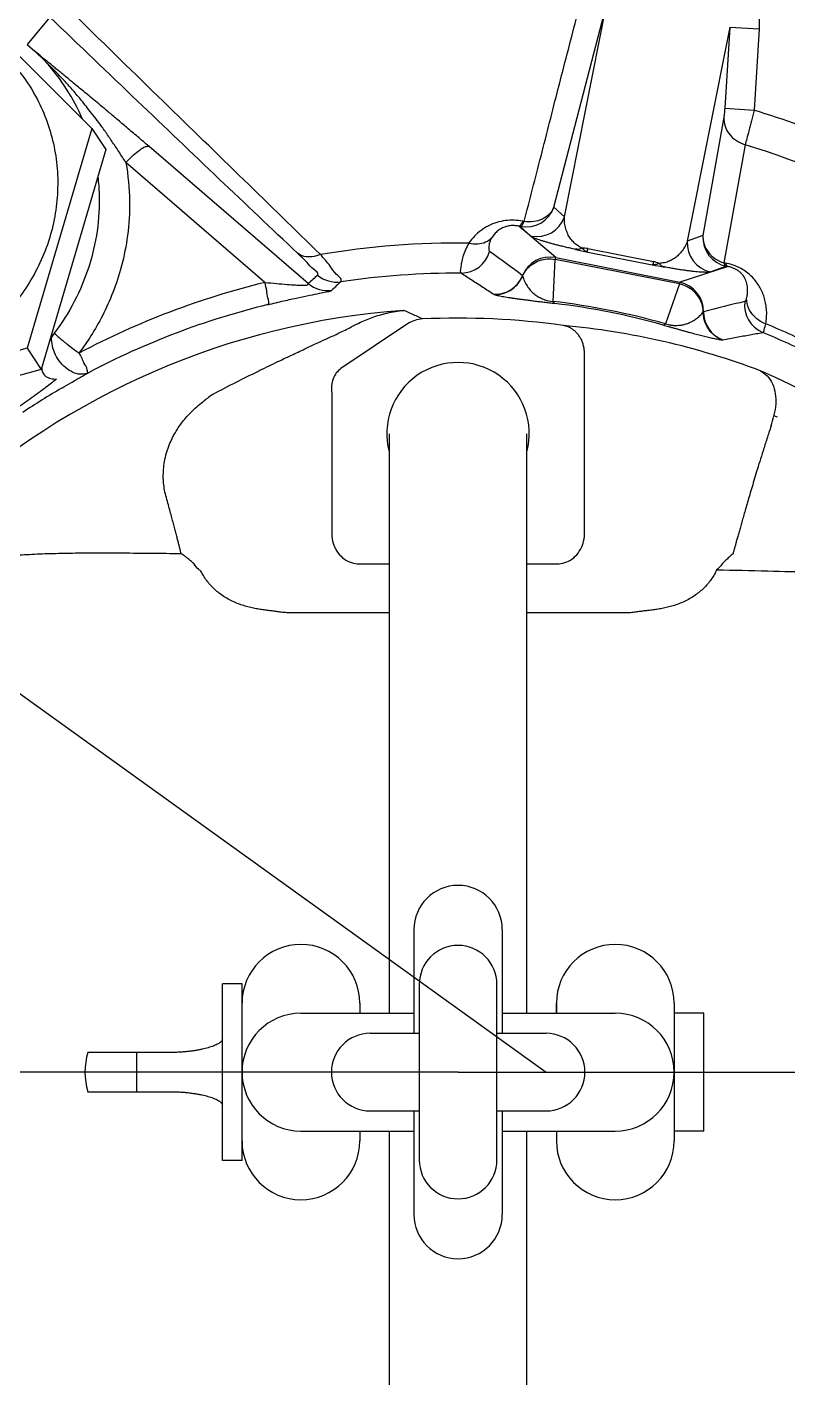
# Model space of a CAD drawing. Header units: millimetres. Extents: x 100 to 940, y 100 to 694.
# Drawn here: x 366.543 to 367.233, y 537.182 to 538.406 of the extents above; entities that cross this region are included whole.
import ezdxf

# ---------------------------------------------------------------- set-up
doc = ezdxf.new("R2010")
doc.units = ezdxf.units.MM
doc.linetypes.add('CENTER', pattern=[2, 1.25, -0.25, 0.25, -0.25])
doc.layers.add('CL', color=1, linetype='CENTER', lineweight=9)

msp = doc.modelspace()

# ---------------------------------------------------------------- linework, layer by layer
at = {"color": 2}
msp.add_line((351.3464, 548.723), (367.0138, 537.4584), dxfattribs=at)
at = {"color": 9, "linetype": 'Continuous'}
for p, q in [((366.4576, 538.4583), (366.6018, 538.3142)), ((367.0209, 538.2428), (367.0687, 538.4263)), ((367.0305, 538.234), (367.0687, 538.4263)), ((366.564, 538.415), (366.5432, 538.3902)), ((367.1804, 538.4061), (367.1418, 538.2119)), ((367.1804, 538.4061), (367.1757, 538.3324)), ((367.1804, 538.4061), (367.207, 538.4044)), ((367.207, 538.4044), (367.2023, 538.3307)), ((367.1757, 538.3324), (367.2023, 538.3307)), ((367.1749, 538.3242), (367.1559, 538.217)), ((366.6018, 538.3142), (366.5433, 538.1148)), ((366.6018, 538.3142), (366.6146, 538.295)), ((366.6146, 538.295), (366.5561, 538.0956)), ((366.7982, 538.1734), (366.6538, 538.2978)), ((367.1943, 538.2994), (367.175, 538.1923)), ((366.7589, 538.1745), (366.6328, 538.2831)), ((367.0305, 538.234), (367.0209, 538.2428)), ((366.9939, 538.2296), (366.9926, 538.2299)), ((367.0225, 538.197), (366.9891, 538.2255)), ((366.9904, 538.2252), (366.9891, 538.2255)), ((367, 538.2164), (366.9904, 538.2252)), ((367.0517, 538.2052), (367.1111, 538.1934)), ((367.1559, 538.217), (367.1418, 538.2119)), ((367.0201, 538.1573), (367.0221, 538.1954)), ((367.0221, 538.1954), (367.0225, 538.197)), ((367.1347, 538.1731), (367.0221, 538.1954)), ((367.0225, 538.197), (367.135, 538.1746)), ((367.0517, 538.202), (367.1099, 538.1905)), ((366.9924, 538.1806), (366.9925, 538.1805)), ((367.1788, 538.1888), (367.135, 538.1746)), ((367.1773, 538.1891), (367.1632, 538.184)), ((367.1764, 538.192), (367.175, 538.1923)), ((367.1788, 538.1888), (367.1773, 538.1891)), ((367.1347, 538.1731), (367.122, 538.137)), ((367.135, 538.1746), (367.1347, 538.1731)), ((366.8924, 538.1457), (366.8922, 538.1458)), ((367.1563, 538.1479), (367.1565, 538.1479)), ((366.8882, 538.1369), (366.8278, 538.0965)), ((366.5433, 538.1148), (366.3406, 538.0596)), ((366.5433, 538.1148), (366.5561, 538.0956)), ((367.0486, 537.946), (367.0486, 538.109)), ((366.5561, 538.0956), (366.3534, 538.0404)), ((366.8195, 538.0743), (366.8195, 537.946)), ((367.2204, 538.0544), (367.2202, 538.0535)), ((366.8717, 537.5119), (366.8717, 538.0373)), ((366.9964, 537.5119), (366.9964, 538.0373)), ((366.8426, 537.9194), (366.8717, 537.9194)), ((366.9964, 537.9194), (367.0255, 537.9194)), ((366.8717, 537.8749), (366.7829, 537.8749)), ((367.0852, 537.8749), (366.9964, 537.8749)), ((366.894, 537.5876), (366.894, 537.4936)), ((366.9741, 537.5876), (366.9741, 537.4936)), ((366.7381, 537.5386), (366.7203, 537.5386)), ((366.7203, 537.3783), (366.7203, 537.5386)), ((366.7381, 537.3783), (366.7381, 537.5386)), ((366.8989, 537.3787), (366.8989, 537.5381)), ((366.9692, 537.3787), (366.9692, 537.5381)), ((366.845, 537.5208), (366.845, 537.5119)), ((366.845, 537.5202), (366.845, 537.5119)), ((367.0231, 537.5119), (367.0231, 537.5208)), ((367.0231, 537.5202), (367.0231, 537.5119)), ((367.13, 537.5208), (367.13, 537.3961)), ((367.13, 537.5202), (367.13, 537.4584)), ((366.7915, 537.5119), (366.894, 537.5119)), ((366.9741, 537.5119), (367.0765, 537.5119)), ((367.1567, 537.5119), (367.13, 537.5119)), ((367.1567, 537.405), (367.1567, 537.5119)), ((366.8543, 537.4936), (366.8989, 537.4936)), ((366.9692, 537.4936), (367.0138, 537.4936)), ((366.674, 537.4762), (366.5982, 537.4762)), ((366.6426, 537.4406), (366.6426, 537.4762)), ((366.934, 537.4584), (366.3997, 537.4584)), ((366.934, 537.4584), (367.4684, 537.4584)), ((366.5982, 537.4406), (366.674, 537.4406)), ((366.8543, 537.4232), (366.8989, 537.4232)), ((366.894, 537.4232), (366.894, 537.3293)), ((366.9692, 537.4232), (367.0138, 537.4232)), ((366.9741, 537.4232), (366.9741, 537.3293)), ((366.7915, 537.405), (366.894, 537.405)), ((366.845, 537.405), (366.845, 537.3961)), ((366.8717, 536.8795), (366.8717, 537.405)), ((366.9741, 537.405), (367.0765, 537.405)), ((366.9964, 536.8795), (366.9964, 537.405)), ((367.0231, 537.405), (367.0231, 537.3961)), ((367.0231, 537.405), (367.0231, 537.3961)), ((367.1567, 537.405), (367.13, 537.405)), ((366.7381, 537.3783), (366.7203, 537.3783))]:
    msp.add_line(p, q, dxfattribs=at)
at = {"color": 7, "linetype": 'Continuous'}
msp.add_line((366.5432, 538.3902), (366.5506, 538.3838), dxfattribs=at)
at = {"color": 9, "linetype": 'Continuous'}
for points in [[(366.9664, 538.1637), (366.9664, 538.1636), (366.9664, 538.1636), (366.9665, 538.1636), (366.9665, 538.1636), (366.9666, 538.1636), (366.9666, 538.1635)], [(367.0217, 538.1554), (367.0215, 538.1555), (367.0213, 538.1556), (367.0211, 538.1557), (367.0209, 538.1559), (367.0207, 538.1561), (367.0206, 538.1564), (367.0204, 538.1566), (367.0203, 538.1569), (367.0201, 538.1573)], [(367.1198, 538.1359), (367.12, 538.1359), (367.1202, 538.1359), (367.1205, 538.136), (367.1207, 538.1361), (367.1209, 538.1362), (367.1212, 538.1363), (367.1214, 538.1365), (367.1217, 538.1368), (367.122, 538.137)], [(367.1738, 538.1223), (367.1739, 538.1223), (367.1739, 538.1223), (367.174, 538.1223), (367.174, 538.1223), (367.174, 538.1223), (367.1741, 538.1223)]]:
    msp.add_lwpolyline(points, dxfattribs=at)
for centre, radius, start, end in [((366.934, 537.4584), 1.0697, 60.2229, 74.3215), ((366.4234, 538.2498), 0.185, 23.1171, 42.2822), ((366.934, 537.4584), 0.9126, 62.0928, 72.9072), ((366.934, 537.4584), 0.8803, 62.1974, 72.8027), ((366.9956, 538.2515), 0.0267, 258.868, 341.1186), ((367.0052, 538.2427), 0.0267, 258.8679, 341.1186), ((366.934, 537.4584), 0.7518, 89.2601, 99.5594), ((367.0461, 538.1771), 0.0286, 78.7442, 89.7028), ((367.1684, 538.2102), 0.0267, 176.3814, 258.6321), ((367.1826, 538.2153), 0.0267, 176.3814, 258.6321), ((366.9368, 538.2097), 0.0267, 269.8994, 344.5866), ((365.2854, 535.8975), 2.8507, 53.2148, 53.9599), ((367.0173, 538.1708), 0.0267, 78.8791, 158.5115), ((367.9144, 542.2241), 4.1136, 257.7337, 257.8938), ((367.1055, 538.1653), 0.0286, 67.7972, 78.7558), ((367.3556, 537.5729), 0.8193, 132.0724, 132.8682), ((366.8238, 538.2015), 0.0267, 230.0023, 278.3543), ((366.934, 537.4584), 0.7245, 89.7854, 98.4428), ((366.9675, 538.1904), 0.0267, 267.4914, 338.5359), ((367.849, 542.2195), 4.0963, 259.6057, 259.7665), ((366.9347, 537.4575), 0.7382, 103.7737, 117.8142), ((366.8154, 538.1939), 0.0267, 230.002, 279.0763), ((367.3667, 537.5977), 0.7899, 133.0354, 133.8404), ((367.1297, 538.1484), 0.0267, 358.9885, 78.6209), ((366.9406, 537.4913), 0.6707, 74.309, 83.1909), ((367.8918, 535.2567), 2.9833, 103.5271, 104.2691), ((367.2205, 538.1538), 0.0267, 172.629, 247.5015), ((366.934, 537.4584), 0.6924, 94.0885, 170.4017), ((366.9308, 537.4633), 0.7115, 103.768, 117.8125), ((366.6769, 537.666), 0.5259, 65.8307, 66.728), ((366.6749, 537.6614), 0.5309, 64.6907, 65.812), ((366.9455, 537.5158), 0.6441, 74.2949, 83.2051), ((367.1832, 538.1475), 0.0267, 178.964, 250.0087), ((366.9031, 538.1147), 0.0267, 92.7993, 123.848), ((366.934, 537.4584), 0.6837, 81.9987, 92.7029), ((366.9673, 537.4568), 0.6815, 69.303, 84.7839), ((366.934, 537.4584), 0.7336, 63.5983, 67.6479), ((366.677, 538.0681), 0.1251, 153.038, 155.1439), ((366.5882, 538.1132), 0.0255, 142.7792, 152.8509), ((366.934, 537.4584), 0.7253, 63.616, 67.6153), ((366.934, 538.0373), 0.0646, 345.2027, 194.7973), ((366.934, 537.4584), 0.6924, 274.0885, 66.6837), ((367.0101, 537.3435), 0.8545, 120.6432, 123.4245), ((368.6288, 535.5488), 3.1698, 127.2229, 127.4173), ((367.1502, 538.067), 0.0713, 341.5041, 349.1148), ((366.9113, 537.2562), 0.8551, 68.586, 68.8177), ((366.934, 537.5876), 0.0401, 0, 180), ((366.7915, 537.5208), 0.0534, 0, 180), ((366.934, 537.5381), 0.0352, 0, 180), ((367.0765, 537.5208), 0.0534, 0, 180), ((366.7915, 537.4584), 0.0534, 90, 270), ((367.0765, 537.4584), 0.0534, 270, 90), ((366.8543, 537.4584), 0.0352, 90, 270), ((367.0138, 537.4584), 0.0352, 270, 90), ((366.658, 537.4584), 0.0623, 163.398, 196.602), ((366.7915, 537.3961), 0.0534, 180, 0), ((367.0765, 537.3961), 0.0534, 180, 0), ((366.934, 537.3787), 0.0352, 180, 0), ((366.934, 537.4584), 0.6924, 189.5983, 246.6837), ((366.934, 537.3293), 0.0401, 180, 0)]:
    msp.add_arc(centre, radius, start, end, dxfattribs=at)
for points, start_tangent, end_tangent in [([(367.1932, 538.4464), (367.1995, 538.4376), (367.2041, 538.4274), (367.2066, 538.4162), (367.207, 538.4044)], (0.657536, -0.753423), (-0.064238, -0.997935)), ([(366.3305, 538.4122), (366.3392, 538.4159), (366.3618, 538.4233), (366.3852, 538.4275), (366.4086, 538.4285), (366.4319, 538.4264), (366.4546, 538.4212), (366.4763, 538.4129), (366.4966, 538.4017), (366.515, 538.3879), (366.5312, 538.3716), (366.545, 538.3533), (366.556, 538.3332), (366.5641, 538.3116), (366.5692, 538.2892), (366.571, 538.2661), (366.5696, 538.243), (366.5651, 538.22), (366.5573, 538.1977), (366.5467, 538.1767), (366.5334, 538.1574), (366.5179, 538.1402)], (0.908156, 0.418632), (-0.716134, -0.697963)), ([(366.7884, 538.201), (366.7175, 538.2682), (366.6433, 538.339), (366.564, 538.415)], (-0.726635, 0.687024), (-0.721554, 0.692358)), ([(366.8092, 538.1998), (366.7398, 538.2674), (366.6668, 538.3385), (366.5885, 538.4149)], (-0.717128, 0.696941), (-0.715705, 0.698403)), ([(366.9939, 538.2296), (367.0092, 538.2891), (367.0248, 538.3502), (367.0411, 538.4132)], (0.248088, 0.968737), (0.249284, 0.96843)), ([(366.6538, 538.2978), (366.6435, 538.3066), (366.6337, 538.3149), (366.6247, 538.3225), (366.6168, 538.3292), (366.6098, 538.335), (366.6036, 538.3402), (366.598, 538.3448), (366.5931, 538.3489), (366.5886, 538.3526), (366.5844, 538.356), (366.5804, 538.3593), (366.5765, 538.3625), (366.5728, 538.3656), (366.5694, 538.3683), (366.5664, 538.3709), (366.5636, 538.3732), (366.561, 538.3753), (366.5586, 538.3772), (366.5564, 538.379), (366.5506, 538.3838)], (-0.75761, 0.652708), (-0.773351, 0.633978)), ([(366.6328, 538.2831), (366.6264, 538.2931), (366.62, 538.3027), (366.6139, 538.3116), (366.6082, 538.3195), (366.6029, 538.3265), (366.5981, 538.3326), (366.5937, 538.3381), (366.5896, 538.343), (366.5858, 538.3475), (366.5822, 538.3516), (366.5786, 538.3556), (366.575, 538.3595), (366.5716, 538.3631), (366.5684, 538.3663), (366.5655, 538.3692), (366.5628, 538.3719), (366.5604, 538.3743)], (-0.53079, 0.847503), (-0.722413, 0.691462)), ([(367.1757, 538.3324), (367.1753, 538.3275), (367.1749, 538.3242)], (-0.064069, -0.997945), (-0.174125, -0.984723)), ([(367.2023, 538.3307), (367.1999, 538.321), (367.1977, 538.3121), (367.1957, 538.3047), (367.1943, 538.2994)], (-0.235885, -0.971781), (-0.266619, -0.963802)), ([(367.1749, 538.3242), (367.176, 538.3162), (367.18, 538.3089), (367.1863, 538.3031), (367.1943, 538.2994)], (-0.039901, -0.999204), (0.961699, -0.274107)), ([(366.6328, 538.2831), (366.6394, 538.2898), (366.6456, 538.2948), (366.6506, 538.2976), (366.6538, 538.2978)], (0.665723, 0.746199), (0.878575, -0.477605)), ([(366.6328, 538.2831), (366.6361, 538.2482), (366.6343, 538.217), (366.6288, 538.1894), (366.6209, 538.1653), (366.6115, 538.1443), (366.6011, 538.1261), (366.5902, 538.1104)], (0.175687, -0.984446), (-0.604209, -0.796826)), ([(366.6074, 538.2702), (366.6086, 538.2545), (366.6067, 538.2211), (366.5991, 538.1884), (366.586, 538.1572), (366.5679, 538.1286)], (0.113903, -0.993492), (-0.604228, -0.796812)), ([(367.0209, 538.2428), (367.0169, 538.2366), (367.0106, 538.232), (367.0026, 538.2296), (366.9939, 538.2296)], (-0.357881, -0.933767), (-0.990735, 0.135808)), ([(366.9926, 538.2299), (366.9847, 538.2309), (366.9769, 538.2305), (366.9691, 538.2289), (366.9616, 538.2259), (366.9548, 538.2217), (366.9489, 538.2165), (366.9438, 538.2102)], (-0.97908, 0.203474), (-0.569226, -0.822181)), ([(366.9926, 538.2299), (366.9913, 538.2275), (366.9891, 538.2255)], (-0.428586, -0.903501), (-0.999406, 0.034457)), ([(366.9904, 538.2252), (366.9926, 538.2272), (366.9939, 538.2296)], (0.999485, -0.032078), (0.425648, 0.904889)), ([(367.0463, 538.2057), (367.042, 538.2082), (367.0385, 538.2112), (367.0357, 538.2146), (367.0334, 538.2185), (367.0317, 538.2231), (367.0306, 538.2283), (367.0304, 538.231), (367.0305, 538.234)], (-0.912215, 0.409713), (0.067402, 0.997726)), ([(366.9891, 538.2255), (366.985, 538.226), (366.981, 538.2259), (366.977, 538.225), (366.9733, 538.2234), (366.9699, 538.2212), (366.967, 538.2184), (366.9646, 538.2151)], (-0.978412, 0.206664), (-0.522079, -0.852897)), ([(366.9438, 538.2102), (366.9406, 538.2039), (366.9384, 538.1979), (366.9371, 538.1924), (366.9364, 538.1878), (366.9368, 538.183)], (-0.49623, -0.868191), (0.794137, -0.607739)), ([(366.9438, 538.2102), (366.9518, 538.2095), (366.959, 538.2112), (366.9646, 538.2151)], (0.972032, -0.234846), (0.674518, 0.738259)), ([(366.9646, 538.2151), (366.9632, 538.2124), (366.9623, 538.2097), (366.9618, 538.2051), (366.9626, 538.2026)], (-0.522121, -0.852872), (0.808569, -0.588401)), ([(367.0405, 538.2045), (367.0358, 538.2055), (367.0314, 538.2065), (367.0273, 538.2075), (367.0236, 538.2084), (367.0201, 538.2093), (367.0169, 538.2102), (367.0139, 538.2111), (367.0111, 538.2119), (367.0085, 538.2127), (367.004, 538.2143), (367, 538.2164)], (-0.977169, 0.212464), (-0.738727, 0.674005)), ([(367.0463, 538.2057), (367.0424, 538.2044), (367.041, 538.205)], (-0.871897, -0.489689), (-0.782793, 0.622282)), ([(367.0517, 538.202), (367.049, 538.2033), (367.0463, 538.2057)], (-0.964085, 0.265593), (-0.665519, 0.746381)), ([(367.0517, 538.202), (367.0517, 538.2052)], (-0.848926, 0.528512), (0.19523, 0.980757)), ([(367.1418, 538.2119), (367.1407, 538.2091), (367.1394, 538.2066), (367.1364, 538.2022), (367.1331, 538.1986), (367.1294, 538.1959), (367.1256, 538.1938), (367.1212, 538.1924), (367.1163, 538.1918)], (-0.319531, -0.947576), (-0.999584, -0.028833)), ([(367.1559, 538.217), (367.1571, 538.2091), (367.1609, 538.2018), (367.1671, 538.196), (367.175, 538.1923)], (-0.039683, -0.999212), (0.956967, -0.290195)), ([(366.8092, 538.1998), (366.8016, 538.1977), (366.7944, 538.1981), (366.7884, 538.201)], (-0.917025, -0.398831), (-0.794942, 0.606686)), ([(366.8066, 538.1811), (366.803, 538.1865), (366.7971, 538.1925), (366.7884, 538.201)], (0.739291, 0.673386), (-0.726626, 0.687033)), ([(366.8277, 538.1751), (366.8239, 538.1818), (366.818, 538.1893), (366.8092, 538.1998)], (0.660182, 0.751106), (-0.652015, 0.758206)), ([(366.9925, 538.1805), (366.9962, 538.1864), (367.0014, 538.1911), (367.0078, 538.1943), (367.0149, 538.1958), (367.0221, 538.1954)], (0.402376, 0.915475), (0.983932, -0.178545)), ([(367.1111, 538.1934), (367.1099, 538.1905)], (-0.19495, -0.980813), (-0.986499, -0.16377)), ([(366.9368, 538.183), (366.9465, 538.1767), (366.9564, 538.1703), (366.9664, 538.1637)], (0.844953, -0.53484), (0.829611, -0.558341)), ([(366.9666, 538.1635), (366.9774, 538.1653), (366.9865, 538.1713), (366.9925, 538.1805)], (0.999082, -0.042832), (0.36462, 0.931157)), ([(366.9925, 538.1805), (366.9933, 538.1779), (366.9954, 538.1733), (366.998, 538.1693), (367.001, 538.1659), (367.0044, 538.163), (367.0082, 538.1607), (367.0126, 538.1588), (367.0201, 538.1573)], (0.250815, -0.968035), (0.998333, -0.05772)), ([(367.1163, 538.1918), (367.1129, 538.1906), (367.1099, 538.1905)], (-0.900497, -0.434863), (-0.992343, 0.123511)), ([(367.1163, 538.1918), (367.1195, 538.1891), (367.121, 538.1891)], (0.617942, -0.786224), (0.961324, 0.27542)), ([(367.1632, 538.184), (367.1605, 538.1836), (367.1564, 538.1837), (367.1511, 538.184), (367.1481, 538.1843), (367.1451, 538.1847), (367.1418, 538.1851), (367.1383, 538.1856), (367.1345, 538.1862), (367.1304, 538.1868), (367.126, 538.1876), (367.1212, 538.1884)], (-0.940398, -0.340075), (-0.984083, 0.17771)), ([(367.175, 538.1923), (367.1766, 538.1895), (367.1773, 538.1895)], (0.305845, -0.952081), (0.992224, 0.124464)), ([(367.213, 538.1369), (367.2137, 538.1431), (367.2137, 538.149), (367.213, 538.1545), (367.2119, 538.1598), (367.2102, 538.1648), (367.2079, 538.1695), (367.2051, 538.1739), (367.2018, 538.1781), (367.1978, 538.182), (367.1931, 538.1855), (367.1879, 538.1883), (367.1824, 538.1905), (367.1764, 538.192)], (0.158234, 0.987402), (-0.983072, 0.183221)), ([(367.1764, 538.192), (367.1779, 538.1894), (367.1787, 538.1894)], (0.311137, -0.950365), (0.978247, 0.207441)), ([(367.1956, 538.1602), (367.1963, 538.1635), (367.1965, 538.1665), (367.1965, 538.1694), (367.1961, 538.1721), (367.1945, 538.1772), (367.1917, 538.1817), (367.1897, 538.1837), (367.1874, 538.1855), (367.1848, 538.1869), (367.1819, 538.1881), (367.1788, 538.1888)], (0.255093, 0.966917), (-0.984062, 0.177827)), ([(366.7615, 538.1543), (366.7615, 538.1604), (366.7605, 538.1667), (366.7589, 538.1745)], (0.851161, 0.524905), (-0.215827, 0.976432)), ([(366.7589, 538.1745), (366.7696, 538.1735), (366.7789, 538.1727), (366.7865, 538.1722), (366.7923, 538.172), (366.7982, 538.1734)], (0.995608, -0.093618), (-0.594836, 0.803847)), ([(367.1563, 538.1479), (367.1552, 538.1548), (367.1522, 538.1611), (367.1475, 538.1665), (367.1416, 538.1706), (367.1347, 538.1731)], (-0.02141, 0.999771), (-0.977361, 0.21158)), ([(366.7615, 538.1543), (366.776, 538.1578), (366.7888, 538.1606), (366.7997, 538.1629), (366.8083, 538.1647), (366.8143, 538.166), (366.8196, 538.1675)], (0.971251, 0.238056), (0.716077, 0.698022)), ([(366.9666, 538.1635), (366.9705, 538.1625), (366.9754, 538.1616), (366.9781, 538.1611), (366.981, 538.1607), (366.9842, 538.1602), (366.9875, 538.1597), (366.991, 538.1593), (366.9947, 538.1588), (366.9986, 538.1583), (367.0027, 538.1577), (367.0072, 538.1572), (367.012, 538.1566), (367.0168, 538.156), (367.0217, 538.1554)], (0.952312, -0.305126), (0.992917, -0.118807)), ([(367.194, 538.1572), (367.1956, 538.1602)], (0.9722, 0.23415), (0.255111, 0.966912)), ([(367.213, 538.1369), (367.2039, 538.1424), (367.1977, 538.1506), (367.1956, 538.1602)], (-0.940497, 0.339802), (0.006778, 0.999977)), ([(366.844, 538.1376), (366.856, 538.1427), (366.8696, 538.1467), (366.8847, 538.1491)], (0.893925, 0.448216), (0.995528, 0.094465)), ([(367.122, 538.137), (367.1246, 538.1363), (367.1277, 538.1357), (367.1309, 538.1355), (367.1341, 538.1356), (367.1373, 538.136), (367.1405, 538.1368), (367.1437, 538.138), (367.1469, 538.1396), (367.1501, 538.1417), (367.1533, 538.1444), (367.1563, 538.1479)], (0.944364, -0.328902), (0.602162, 0.798374)), ([(367.1738, 538.1223), (367.1645, 538.1281), (367.1584, 538.1372), (367.1563, 538.1479)], (-0.939423, 0.34276), (0.019473, 0.99981)), ([(366.8216, 538.1265), (366.8285, 538.1299), (366.8345, 538.1328), (366.8396, 538.1354), (366.844, 538.1376)], (0.898034, 0.439926), (0.893898, 0.448271)), ([(367.0486, 538.109), (367.0485, 538.1121), (367.0481, 538.1154), (367.0473, 538.1186), (367.0461, 538.1218), (367.0445, 538.1249), (367.0425, 538.1276), (367.0403, 538.13), (367.0378, 538.132), (367.0351, 538.1336), (367.0322, 538.1347), (367.0292, 538.1355)], (0.022311, 0.999751), (-0.987764, 0.155958)), ([(367.1198, 538.1359), (367.1248, 538.1345), (367.1276, 538.1337), (367.1306, 538.1329), (367.1336, 538.1321), (367.1365, 538.1312), (367.1393, 538.1305), (367.142, 538.1297), (367.1447, 538.129), (367.1473, 538.1283), (367.1525, 538.1269), (367.1574, 538.1257), (367.1621, 538.1245), (367.1665, 538.1236), (367.1704, 538.1228), (367.1738, 538.1223)], (0.962675, -0.270661), (0.996592, -0.082492)), ([(367.2103, 538.1291), (367.2116, 538.1317), (367.213, 538.1369)], (0.942193, 0.335071), (0.224787, 0.974408)), ([(366.5988, 538.0926), (366.5928, 538.0912), (366.5862, 538.0923), (366.5796, 538.096), (366.5737, 538.1017), (366.569, 538.1089), (366.5662, 538.1169), (366.5655, 538.1248)], (-0.896002, -0.44405), (0.024777, 0.999693)), ([(366.5679, 538.1286), (366.5722, 538.1246), (366.5755, 538.1218), (366.5796, 538.1185), (366.5846, 538.1146), (366.5902, 538.1104)], (0.711481, -0.702705), (0.809914, -0.586549)), ([(366.7113, 538.0729), (366.7333, 538.0843), (366.7523, 538.0938), (366.7688, 538.1018), (366.7829, 538.1085), (366.7949, 538.1142), (366.8052, 538.119), (366.814, 538.123), (366.8216, 538.1265)], (0.883845, 0.46778), (0.909425, 0.415868)), ([(367.1741, 538.1223), (367.1864, 538.1248), (367.1984, 538.127), (367.2103, 538.1291)], (0.980129, 0.198362), (0.985482, 0.16978)), ([(366.5988, 538.0926), (366.5978, 538.0951), (366.5948, 538.1015), (366.5902, 538.1104)], (-0.978667, -0.205453), (-0.737181, 0.675696)), ([(366.5565, 538.0968), (366.5565, 538.0966), (366.5566, 538.0951)], (0.054571, -0.99851), (0.176653, -0.984273)), ([(366.5566, 538.0951), (366.5575, 538.0925), (366.5603, 538.0893), (366.5647, 538.0875), (366.5698, 538.0867)], (0.176653, -0.984273), (0.997751, -0.067034)), ([(366.8278, 538.0965), (366.8236, 538.0924), (366.8207, 538.0871), (366.8193, 538.0809), (366.8195, 538.0743)], (-0.811842, -0.583877), (0.138404, -0.990376)), ([(366.5698, 538.0867), (366.5586, 538.0781), (366.5454, 538.0684), (366.5314, 538.0587)], (-0.789199, -0.614138), (-0.832782, -0.5536)), ([(366.5746, 538.0786), (366.5829, 538.0835), (366.5918, 538.0886), (366.5988, 538.0926)], (0.860077, 0.510165), (0.869574, 0.493803)), ([(367.2081, 538.0943), (367.2142, 538.0897), (367.219, 538.0825), (367.2216, 538.0736), (367.2221, 538.064), (367.2204, 538.0544)], (0.892715, -0.450622), (-0.266808, -0.96375)), ([(366.6695, 537.9794), (366.6679, 537.986), (366.667, 537.9926), (366.6667, 537.9986), (366.6669, 538.004), (366.6673, 538.0088), (366.668, 538.0132), (366.6689, 538.0171), (366.6699, 538.0208), (366.6711, 538.0243), (366.6724, 538.0278), (366.6739, 538.0312), (366.6756, 538.0348), (366.6777, 538.0385), (366.6802, 538.0425), (366.6833, 538.0469), (366.6871, 538.0517), (366.6917, 538.0566), (366.697, 538.0616), (366.7027, 538.0663)], (-0.27107, 0.96256), (0.794354, 0.607455)), ([(367.2178, 538.0444), (367.214, 538.0326), (367.2105, 538.0219), (367.2075, 538.0121), (367.2047, 538.0031), (367.2022, 537.9948), (367.2, 537.9872), (367.1979, 537.9802), (367.196, 537.9737), (367.1943, 537.9678), (367.1927, 537.9623), (367.1912, 537.9572), (367.1899, 537.9525), (367.1887, 537.9482), (367.1876, 537.9442), (367.1865, 537.9405), (367.1856, 537.937), (367.1847, 537.9339), (367.1839, 537.9309), (367.1831, 537.9282)], (-0.316401, -0.948626), (-0.267389, -0.963589)), ([(366.6828, 537.9287), (366.6821, 537.9318), (366.6813, 537.935), (366.6804, 537.9386), (366.6794, 537.9424), (366.6784, 537.9466), (366.6772, 537.951), (366.6759, 537.9559), (366.6745, 537.9611), (366.673, 537.9667), (366.6713, 537.9728), (366.6695, 537.9794)], (-0.236275, 0.971686), (-0.27108, 0.962557)), ([(366.8195, 537.946), (366.8208, 537.938), (366.8242, 537.9307), (366.8293, 537.9249), (366.8356, 537.921), (366.8426, 537.9194)], (0.037857, -0.999283), (0.998746, -0.050065)), ([(367.0255, 537.9194), (367.0325, 537.921), (367.0388, 537.9249), (367.0439, 537.9307), (367.0473, 537.938), (367.0486, 537.946)], (0.998746, 0.050065), (0.037857, 0.999283)), ([(366.497, 537.9225), (366.512, 537.9248), (366.528, 537.9266), (366.5453, 537.9279), (366.564, 537.9287), (366.5843, 537.9291), (366.6063, 537.9293), (366.6301, 537.9292), (366.6556, 537.929), (366.6828, 537.9287)], (0.984319, 0.176395), (0.999945, -0.010451)), ([(366.6946, 537.9192), (366.6914, 537.9221), (366.6887, 537.9243), (366.6862, 537.9263), (366.6828, 537.9287)], (-0.712746, 0.701423), (-0.853737, 0.520705)), ([(367.1831, 537.9282), (367.1804, 537.926), (367.1776, 537.9233), (367.174, 537.92)], (-0.804875, -0.593444), (-0.678146, -0.734927)), ([(366.7008, 537.9128), (366.6986, 537.9144), (366.6946, 537.9192)], (-0.88404, 0.467411), (-0.583967, 0.811778)), ([(366.7829, 537.8749), (366.7774, 537.8751), (366.7725, 537.8755), (366.7683, 537.8762), (366.7644, 537.8767), (366.7603, 537.8772), (366.7558, 537.8778), (366.751, 537.8786), (366.746, 537.8796), (366.7409, 537.881), (366.7358, 537.8827), (366.7306, 537.8848), (366.7255, 537.8874), (366.7207, 537.8903), (366.7164, 537.8935), (366.7125, 537.897), (366.7089, 537.9007), (366.7058, 537.9045), (366.7031, 537.9086), (366.7008, 537.9128)], (-0.999998, 0.002109), (-0.443354, 0.896347)), ([(367.1684, 537.9139), (367.1664, 537.9098), (367.1639, 537.9058), (367.161, 537.9019), (367.1576, 537.8982), (367.1539, 537.8947), (367.1498, 537.8915), (367.1454, 537.8885), (367.1405, 537.8858), (367.1353, 537.8835), (367.1302, 537.8816), (367.1251, 537.8802), (367.1202, 537.8791), (367.1154, 537.8782), (367.1108, 537.8775), (367.1066, 537.877), (367.1028, 537.8766), (367.0991, 537.8761), (367.0951, 537.8755), (367.0904, 537.875), (367.0852, 537.8749)], (-0.414151, -0.910208), (-0.999999, -0.001693)), ([(367.174, 537.92), (367.1715, 537.9168), (367.1684, 537.9139)], (-0.673081, -0.739569), (-0.72624, -0.687441)), ([(367.1684, 537.9139), (367.2147, 537.9129), (367.2562, 537.9117), (367.2936, 537.91), (367.3272, 537.9078), (367.3576, 537.9049)], (0.999862, -0.016606), (0.993292, -0.115632)), ([(366.7203, 537.4885), (366.72, 537.4874), (366.7194, 537.4864), (366.7183, 537.4854), (366.7171, 537.4845), (366.7156, 537.4836), (366.7137, 537.4827), (366.7119, 537.482), (366.7099, 537.4813), (366.7074, 537.4805), (366.7048, 537.4798), (366.7021, 537.4792), (366.699, 537.4785), (366.6956, 537.4779), (366.6921, 537.4774), (366.6881, 537.477), (366.6838, 537.4766), (366.6791, 537.4763), (366.674, 537.4762)], (0, -1), (-1, 0)), ([(366.674, 537.4406), (366.6791, 537.4405), (366.6837, 537.4403), (366.6881, 537.4399), (366.692, 537.4394), (366.6955, 537.4389), (366.6989, 537.4383), (366.702, 537.4377), (366.7047, 537.4371), (366.7072, 537.4364), (366.7097, 537.4356), (366.7118, 537.4349), (366.7135, 537.4342), (366.7155, 537.4333), (366.717, 537.4324), (366.7182, 537.4315), (366.7193, 537.4305), (366.72, 537.4295), (366.7203, 537.4284)], (1, 0), (0, -1))]:
    msp.add_spline(points, degree=3, dxfattribs=dict(at, start_tangent=start_tangent, end_tangent=end_tangent))
at = {"color": 7, "linetype": 'Continuous', "start_tangent": (0.757612, -0.652706), "end_tangent": (0.672811, -0.739815)}
msp.add_spline([(366.5506, 538.3838), (366.5537, 538.381), (366.5569, 538.3779), (366.5604, 538.3743)], degree=3, dxfattribs=at)
at = {"layer": 'CL'}
msp.add_line((365.172, 537.4584), (368.5312, 537.4584), dxfattribs=at)

doc.saveas('drawing.dxf')
